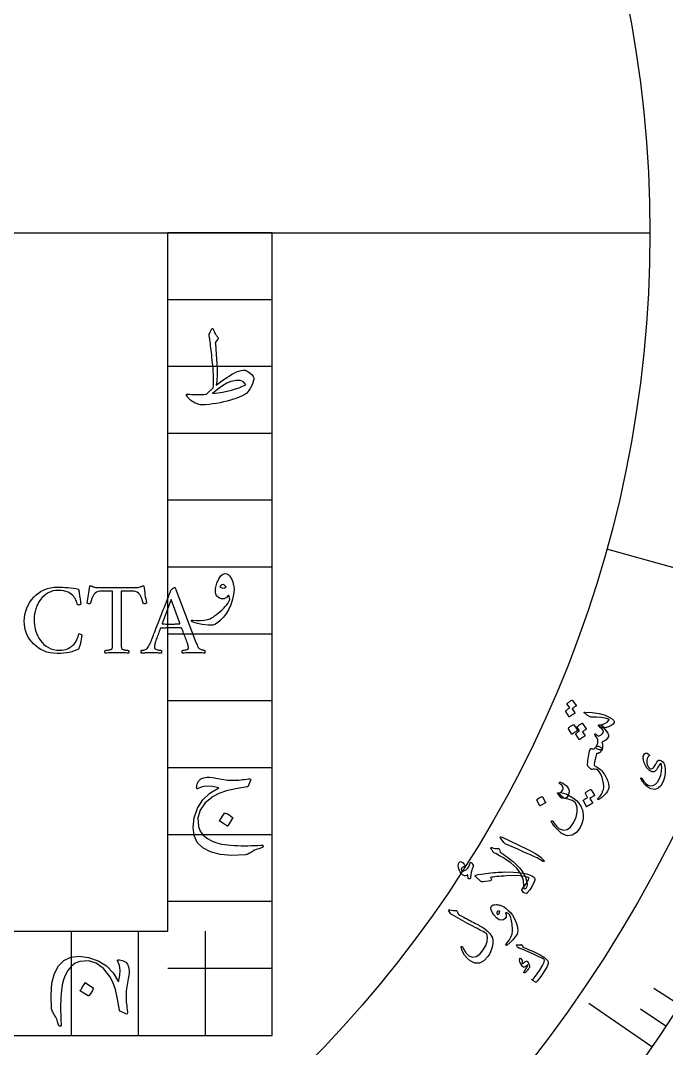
# Model space of a CAD drawing. Header units: millimetres. Extents: x -83 to 83, y -82 to 91.
# Drawn here: x 21.37 to 46.43, y -31.64 to 8.23 of the extents above; entities that cross this region are included whole.
import ezdxf

# ---------------------------------------------------------------- set-up
doc = ezdxf.new("R2010")
doc.units = ezdxf.units.MM
for name, color, linetype in [('CUT_OUTER', 1, 'Continuous'), ('ENGRAVE', 7, 'Continuous'), ('ENGRAVE_FINE', 8, 'Continuous'), ('TEXT', 5, 'Continuous')]:
    doc.layers.add(name, color=color, linetype=linetype)

msp = doc.modelspace()

# ---------------------------------------------------------------- linework, layer by layer
at = {"layer": 'CUT_OUTER'}
msp.add_arc((0, 0), 82.5, 179.648438, 0, dxfattribs=at)
at = {"layer": 'ENGRAVE'}
for points in [[(-45.7875, 0), (45.7875, 0)], [(-31.1355, 0), (-31.1355, -31.1355), (31.1355, -31.1355), (31.1355, 0)], [(-27.0879, 0), (-27.0879, -27.0879), (27.0879, -27.0879), (27.0879, 0)], [(31.1355, 0), (27.0879, 0)], [(31.1355, -2.5946), (27.0879, -2.5946)], [(31.1355, -5.1892), (27.0879, -5.1892)], [(31.1355, -7.7839), (27.0879, -7.7839)], [(31.1355, -10.3785), (27.0879, -10.3785)], [(53.649, -14.9294), (44.1114, -12.2753)], [(31.1355, -12.9731), (27.0879, -12.9731)], [(31.1355, -15.5677), (27.0879, -15.5677)], [(31.1355, -18.1624), (27.0879, -18.1624)], [(31.1355, -20.757), (27.0879, -20.757)], [(31.1355, -23.3516), (27.0879, -23.3516)], [(31.1355, -25.9462), (27.0879, -25.9462)], [(23.3516, -31.1355), (23.3516, -27.0879)], [(25.9462, -31.1355), (25.9462, -27.0879)], [(28.5409, -31.1355), (28.5409, -27.0879)], [(31.1355, -28.5409), (27.0879, -28.5409)], [(45.8636, -31.5852), (43.4176, -29.9006)]]:
    msp.add_lwpolyline(points, dxfattribs=at)
for radius in [80.85, 80.85, 78.6844, 74.6625, 74.6625, 71.4862, 65.5875, 65.5875, 62.1225, 55.6875, 55.6875, 52.2225, 45.7875, 45.7875]:
    msp.add_circle((0, 0), radius, dxfattribs=at)
at = {"layer": 'ENGRAVE_FINE'}
for points in [[(46.9427, -29.9579), (45.9413, -29.3188)], [(46.4105, -30.7761), (45.4204, -30.1195)]]:
    msp.add_lwpolyline(points, dxfattribs=at)
at = {"layer": 'TEXT'}
for points in [[(28.6926, -3.9373), (28.7112, -3.8947), (28.7278, -3.857), (28.7425, -3.8242), (28.7552, -3.7963), (28.7658, -3.7736), (28.7738, -3.7562), (28.7795, -3.7442), (28.7827, -3.7376), (28.7893, -3.729), (28.7973, -3.7229), (28.8069, -3.7192), (28.8179, -3.718), (28.827, -3.7194), (28.8346, -3.7239), (28.8407, -3.7312), (28.8453, -3.7415), (28.8659, -3.7914), (28.8845, -3.8355), (28.9012, -3.8737), (28.9158, -3.906), (28.9243, -3.9202), (28.934, -3.9354), (28.9449, -3.9515), (28.957, -3.9687), (28.9706, -3.9868), (28.9859, -4.0059), (29.0029, -4.026), (29.0216, -4.047), (29.0334, -4.0683), (29.0373, -4.0891), (29.0334, -4.1094), (29.0216, -4.1293), (28.9472, -4.2272), (28.9371, -4.2431), (28.9305, -4.2595), (28.9273, -4.2764), (28.9276, -4.2938), (28.9658, -4.7249), (28.9903, -5.0743), (29.001, -5.3418), (28.9981, -5.5277), (28.9941, -5.5971), (28.9898, -5.6603), (28.9852, -5.7175), (28.9805, -5.7686), (28.9755, -5.8137), (28.9702, -5.8533), (28.9647, -5.8872), (28.9589, -5.9154), (29.0761, -5.8258), (29.1846, -5.7451), (29.2847, -5.6731), (29.3761, -5.6099), (29.4587, -5.5553), (29.5323, -5.5091), (29.5968, -5.4711), (29.6522, -5.4415), (29.7509, -5.3974), (29.8432, -5.3631), (29.9291, -5.3387), (30.0087, -5.324), (30.0508, -5.3227), (30.0949, -5.3308), (30.1409, -5.3482), (30.1889, -5.3749), (30.2839, -5.4422), (30.3534, -5.5071), (30.3975, -5.5695), (30.4161, -5.6295), (30.4148, -5.6963), (30.3994, -5.7715), (30.3698, -5.855), (30.326, -5.9468), (30.277, -6.0371), (30.232, -6.1123), (30.1908, -6.1723), (30.1536, -6.2171), (30.0772, -6.2736), (29.946, -6.3375), (29.76, -6.4087), (29.5191, -6.4873), (29.3848, -6.5263), (29.2483, -6.5608), (29.1096, -6.5909), (28.9687, -6.6166), (28.8261, -6.6381), (28.6823, -6.6558), (28.5372, -6.6695), (28.391, -6.6793), (28.3375, -6.6685), (28.2867, -6.6558), (28.2386, -6.6411), (28.1931, -6.6244), (28.1499, -6.6058), (28.1084, -6.5853), (28.0687, -6.5627), (28.0306, -6.5383), (27.9638, -6.4893), (27.9082, -6.4403), (27.8639, -6.3914), (27.8308, -6.3424), (27.8127, -6.3018), (27.8093, -6.2739), (27.8205, -6.2587), (27.8465, -6.2562), (27.9198, -6.2649), (27.9988, -6.2714), (28.0833, -6.2757), (28.1736, -6.2778), (28.2694, -6.2776), (28.3709, -6.2753), (28.478, -6.2708), (28.5907, -6.2641), (28.8493, -6.0095), (28.854, -5.9071), (28.8566, -5.8038), (28.857, -5.6995), (28.8551, -5.5942), (28.8513, -5.4878), (28.8458, -5.3798), (28.8386, -5.2704), (28.8297, -5.1595), (28.8196, -5.0497), (28.8091, -4.9435), (28.7981, -4.8411), (28.7866, -4.7423), (28.7751, -4.6469), (28.7641, -4.5548), (28.7535, -4.4658), (28.7435, -4.38), (28.7341, -4.3005), (28.7254, -4.2306), (28.7174, -4.1703), (28.7102, -4.1195), (28.7037, -4.078), (28.698, -4.0455), (28.6929, -4.0222), (28.6887, -4.0078), (28.686, -3.9917), (28.6857, -3.9745), (28.6879, -3.9564), (28.6926, -3.9373)], [(29.5308, -5.7705), (29.3793, -5.8334), (29.2106, -5.9321), (29.0248, -6.0665), (28.8218, -6.2366), (29.0185, -6.2123), (29.2052, -6.1823), (29.3818, -6.1467), (29.5484, -6.1054), (29.7048, -6.059), (29.8505, -6.008), (29.9858, -5.9523), (30.1105, -5.8919), (30.0258, -5.7874), (29.901, -5.7323), (29.736, -5.7267), (29.5308, -5.7705)], [(28.9903, -13.5936), (29.0618, -13.4276), (29.1391, -13.3096), (29.2223, -13.2396), (29.3115, -13.2175), (29.3673, -13.2273), (29.4211, -13.2567), (29.473, -13.3057), (29.523, -13.3742), (29.547, -13.4139), (29.568, -13.4545), (29.5861, -13.4961), (29.6013, -13.5387), (29.6143, -13.5825), (29.6258, -13.6278), (29.6358, -13.6746), (29.6444, -13.7228), (29.6525, -13.8303), (29.6454, -13.9569), (29.6231, -14.1025), (29.5857, -14.2673), (29.5303, -14.4379), (29.4544, -14.6012), (29.358, -14.7572), (29.241, -14.9058), (29.1183, -15.0353), (29.0089, -15.13), (28.9127, -15.19), (28.8297, -15.2152), (28.745, -15.2196), (28.6475, -15.2172), (28.5374, -15.2079), (28.4145, -15.1917), (28.3522, -15.1816), (28.2945, -15.1707), (28.2415, -15.159), (28.1931, -15.1467), (28.1492, -15.1341), (28.1094, -15.1217), (28.0738, -15.1096), (28.0423, -15.0977), (28.0237, -15.0874), (28.011, -15.0762), (28.0041, -15.0639), (28.0032, -15.0507), (28.0093, -15.0375), (28.0198, -15.0292), (28.0347, -15.0257), (28.0541, -15.0272), (28.2051, -15.0419), (28.3528, -15.0429), (28.497, -15.0301), (28.6377, -15.0037), (28.6812, -14.9902), (28.7293, -14.9694), (28.782, -14.9413), (28.8395, -14.9058), (28.9015, -14.8629), (28.9682, -14.8127), (29.0396, -14.7552), (29.1156, -14.6903), (29.19, -14.6233), (29.2566, -14.5591), (29.3154, -14.4979), (29.3663, -14.4396), (29.4091, -14.3841), (29.4437, -14.3309), (29.4699, -14.2803), (29.4877, -14.232), (29.4774, -14.1591), (29.4662, -14.1047), (29.4539, -14.069), (29.4407, -14.0519), (29.3612, -14.1456), (29.2713, -14.1958), (29.1712, -14.2024), (29.0608, -14.1654), (28.9697, -14.0856), (28.9276, -13.9637), (28.9344, -13.7997), (28.9903, -13.5936)], [(22.8084, -13.7463), (22.9035, -13.7473), (23.0008, -13.7502), (23.1004, -13.7551), (23.2021, -13.762), (23.3053, -13.7718), (23.4092, -13.7855), (23.5138, -13.8031), (23.6192, -13.8247), (23.6201, -13.8297), (23.6227, -13.8447), (23.627, -13.8698), (23.6329, -13.905), (23.6399, -13.9468), (23.6471, -13.9921), (23.6546, -14.0408), (23.6623, -14.093), (23.67, -14.1456), (23.6775, -14.1958), (23.6847, -14.2435), (23.6917, -14.2888), (23.6977, -14.3284), (23.702, -14.3589), (23.7046, -14.3803), (23.7054, -14.3926), (23.7054, -14.4005), (23.7015, -14.4083), (23.6937, -14.4161), (23.6819, -14.424), (23.668, -14.4308), (23.6535, -14.4357), (23.6386, -14.4387), (23.6232, -14.4396), (23.6099, -14.4389), (23.5977, -14.4367), (23.5864, -14.433), (23.5762, -14.4279), (23.5709, -14.4034), (23.5629, -14.3731), (23.5523, -14.3368), (23.5389, -14.2947), (23.5213, -14.2492), (23.4978, -14.2027), (23.4684, -14.1552), (23.4332, -14.1067), (23.3907, -14.0596), (23.3397, -14.0161), (23.28, -13.9763), (23.2119, -13.9402), (23.1335, -13.9102), (23.0434, -13.8888), (22.9416, -13.876), (22.828, -13.8717), (22.7247, -13.8777), (22.6263, -13.8957), (22.5327, -13.9257), (22.4441, -13.9676), (22.361, -14.0198), (22.284, -14.0803), (22.2131, -14.149), (22.1484, -14.2262), (22.0904, -14.3096), (22.0397, -14.3975), (21.9964, -14.4898), (21.9604, -14.5865), (21.9321, -14.6856), (21.9119, -14.7848), (21.8998, -14.8843), (21.8957, -14.9841), (21.8995, -15.0953), (21.9109, -15.2054), (21.9299, -15.3146), (21.9565, -15.4228), (21.9907, -15.528), (22.0328, -15.628), (22.0828, -15.7228), (22.1406, -15.8126), (22.2062, -15.8953), (22.2796, -15.9692), (22.3609, -16.0344), (22.45, -16.0907), (22.5471, -16.1361), (22.6522, -16.1685), (22.7654, -16.188), (22.8868, -16.1945), (22.9716, -16.1911), (23.0498, -16.1808), (23.1214, -16.1636), (23.1864, -16.1396), (23.2455, -16.111), (23.2995, -16.0799), (23.3484, -16.0464), (23.3921, -16.0104), (23.4449, -15.958), (23.49, -15.9027), (23.5272, -15.8444), (23.5566, -15.7832), (23.5801, -15.7225), (23.5997, -15.6657), (23.6153, -15.6128), (23.6271, -15.5638), (23.6596, -15.5629), (23.6907, -15.5677), (23.7203, -15.5785), (23.7485, -15.5952), (23.7476, -15.6123), (23.7451, -15.6363), (23.7408, -15.6671), (23.7348, -15.7048), (23.7276, -15.7468), (23.7196, -15.7905), (23.7109, -15.8359), (23.7015, -15.8831), (23.6915, -15.9297), (23.6809, -15.9737), (23.6699, -16.0149), (23.6584, -16.0535), (23.6469, -16.0872), (23.6359, -16.1142), (23.6254, -16.1343), (23.6153, -16.1475), (23.5343, -16.1879), (23.4479, -16.2229), (23.3561, -16.2525), (23.2589, -16.2767), (23.1548, -16.2956), (23.0425, -16.3091), (22.9218, -16.3171), (22.7927, -16.3198), (22.6547, -16.3136), (22.5225, -16.2949), (22.3961, -16.2636), (22.2757, -16.2199), (22.1622, -16.1653), (22.0568, -16.1014), (21.9595, -16.0282), (21.8703, -15.9457), (21.79, -15.8554), (21.7195, -15.7587), (21.6588, -15.6556), (21.6078, -15.5462), (21.5676, -15.4318), (21.5388, -15.3136), (21.5215, -15.1918), (21.5158, -15.0664), (21.5218, -14.9333), (21.5398, -14.8044), (21.5698, -14.6797), (21.6118, -14.5591), (21.6645, -14.4439), (21.7268, -14.3353), (21.7987, -14.2334), (21.8801, -14.138), (21.9703, -14.051), (22.0686, -13.974), (22.175, -13.907), (22.2894, -13.8501), (22.4107, -13.8047), (22.5376, -13.7723), (22.6702, -13.7528), (22.8084, -13.7463)], [(25.852, -13.7659), (25.8772, -13.7647), (25.9058, -13.761), (25.9379, -13.7549), (25.9734, -13.7463), (26.0081, -13.7368), (26.038, -13.7277), (26.063, -13.7191), (26.0831, -13.7111), (26.0975, -13.7042), (26.1095, -13.6993), (26.119, -13.6964), (26.1261, -13.6954), (26.1323, -13.6959), (26.1389, -13.6974), (26.146, -13.6998), (26.1536, -13.7032), (26.1637, -13.7906), (26.1746, -13.8766), (26.1863, -13.961), (26.1986, -14.044), (26.2117, -14.1255), (26.2255, -14.2056), (26.2401, -14.2842), (26.2554, -14.3613), (26.2508, -14.3655), (26.2446, -14.3701), (26.2371, -14.3753), (26.228, -14.3809), (26.2177, -14.3858), (26.2064, -14.3887), (26.1942, -14.3897), (26.181, -14.3887), (26.1614, -14.3875), (26.1457, -14.3838), (26.134, -14.3777), (26.1261, -14.3691), (26.1034, -14.2734), (26.0742, -14.186), (26.0388, -14.1069), (25.9969, -14.0362), (25.9484, -13.9779), (25.8931, -13.9363), (25.8309, -13.9113), (25.7619, -13.903), (25.2762, -13.903), (25.2762, -15.8537), (25.2763, -15.896), (25.2766, -15.9369), (25.2773, -15.9763), (25.2781, -16.0143), (25.2799, -16.0498), (25.2835, -16.0819), (25.2888, -16.1105), (25.2957, -16.1357), (25.3026, -16.1453), (25.3153, -16.1543), (25.3339, -16.1629), (25.3584, -16.171), (25.3862, -16.1782), (25.4147, -16.1842), (25.444, -16.189), (25.474, -16.1925), (25.502, -16.1951), (25.5254, -16.1969), (25.5441, -16.198), (25.5582, -16.1984), (25.5634, -16.2077), (25.5675, -16.2199), (25.5703, -16.2351), (25.5719, -16.2532), (25.5718, -16.2713), (25.5694, -16.2865), (25.5649, -16.2988), (25.5582, -16.3081), (25.5, -16.3043), (25.4431, -16.3007), (25.3874, -16.2974), (25.3329, -16.2944), (25.2787, -16.2918), (25.2238, -16.29), (25.1681, -16.2889), (25.1116, -16.2885), (25.0566, -16.2889), (25.001, -16.29), (24.9449, -16.2918), (24.8884, -16.2944), (24.8313, -16.2974), (24.7738, -16.3007), (24.7158, -16.3043), (24.6573, -16.3081), (24.6505, -16.2988), (24.646, -16.2865), (24.6437, -16.2713), (24.6435, -16.2532), (24.6451, -16.2351), (24.648, -16.2199), (24.652, -16.2077), (24.6573, -16.1984), (24.6715, -16.198), (24.6906, -16.1969), (24.7145, -16.1951), (24.7434, -16.1925), (24.7744, -16.189), (24.8046, -16.1842), (24.8341, -16.1782), (24.8629, -16.171), (24.888, -16.1629), (24.9065, -16.1543), (24.9184, -16.1453), (24.9236, -16.1357), (24.9306, -16.1105), (24.9359, -16.0819), (24.9394, -16.0498), (24.9412, -16.0143), (24.9421, -15.9763), (24.9427, -15.9369), (24.9431, -15.896), (24.9432, -15.8537), (24.9432, -13.903), (24.4497, -13.903), (24.3806, -13.9113), (24.3184, -13.9363), (24.2631, -13.9779), (24.2146, -14.0362), (24.1725, -14.1069), (24.1363, -14.186), (24.1059, -14.2734), (24.0815, -14.3691), (24.0736, -14.3777), (24.0619, -14.3838), (24.0462, -14.3875), (24.0266, -14.3887), (24.0135, -14.3897), (24.0016, -14.3887), (23.991, -14.3858), (23.9816, -14.3809), (23.9734, -14.3753), (23.9664, -14.3701), (23.9606, -14.3655), (23.9561, -14.3613), (23.9713, -14.2842), (23.9855, -14.2056), (23.9987, -14.1255), (24.0109, -14.044), (24.0225, -13.961), (24.0335, -13.8766), (24.044, -13.7906), (24.054, -13.7032), (24.0643, -13.7002), (24.0756, -13.6988), (24.0878, -13.6992), (24.101, -13.7013), (24.114, -13.7043), (24.1255, -13.7076), (24.1356, -13.7112), (24.1441, -13.715), (24.1636, -13.7229), (24.1867, -13.7311), (24.2135, -13.7396), (24.244, -13.7483), (24.2752, -13.756), (24.3042, -13.7615), (24.331, -13.7648), (24.3556, -13.7659)], [(26.4669, -15.7636), (26.4693, -15.7576), (26.4762, -15.7396), (26.4879, -15.7096), (26.5041, -15.6676), (26.5243, -15.6154), (26.5477, -15.5545), (26.5743, -15.4851), (26.604, -15.4072), (26.6365, -15.3226), (26.6711, -15.2333), (26.708, -15.1394), (26.747, -15.0409), (26.7873, -14.9393), (26.8278, -14.8362), (26.8686, -14.7317), (26.9096, -14.6257), (26.9503, -14.5201), (26.9903, -14.4166), (27.0296, -14.3154), (27.0682, -14.2164), (27.1053, -14.1214), (27.1402, -14.0323), (27.1729, -13.949), (27.2033, -13.8717), (27.2135, -13.8555), (27.2283, -13.8384), (27.2478, -13.8203), (27.2719, -13.8012), (27.2967, -13.784), (27.3184, -13.7718), (27.3369, -13.7644), (27.3522, -13.762), (27.3557, -13.7621), (27.3586, -13.7625), (27.3606, -13.7631), (27.362, -13.7639), (27.3633, -13.7651), (27.3654, -13.7664), (27.3682, -13.768), (27.3718, -13.7698), (28.1513, -15.8145), (28.1897, -15.9154), (28.2188, -15.9908), (28.2387, -16.0407), (28.2492, -16.0652), (28.2613, -16.086), (28.2781, -16.1054), (28.2995, -16.1232), (28.3256, -16.1396), (28.354, -16.1542), (28.3824, -16.1666), (28.4108, -16.1767), (28.4392, -16.1847), (28.465, -16.1907), (28.4857, -16.195), (28.5012, -16.1975), (28.5116, -16.1984), (28.5182, -16.2095), (28.5224, -16.2234), (28.5241, -16.2399), (28.5234, -16.2591), (28.5214, -16.2776), (28.5195, -16.2919), (28.5175, -16.3021), (28.5155, -16.3081), (28.4602, -16.3043), (28.4078, -16.3007), (28.3584, -16.2974), (28.3119, -16.2944), (28.2646, -16.2918), (28.213, -16.29), (28.1569, -16.2889), (28.0964, -16.2885), (28.0326, -16.2889), (27.9745, -16.29), (27.922, -16.2918), (27.8751, -16.2944), (27.8282, -16.2974), (27.7757, -16.3007), (27.7176, -16.3043), (27.6538, -16.3081), (27.6471, -16.2988), (27.6425, -16.2865), (27.6402, -16.2713), (27.6401, -16.2532), (27.6419, -16.2351), (27.6455, -16.2199), (27.6507, -16.2077), (27.6577, -16.1984), (27.6778, -16.1975), (27.7028, -16.195), (27.7326, -16.1907), (27.7674, -16.1847), (27.8017, -16.1772), (27.8301, -16.1685), (27.8526, -16.1586), (27.8692, -16.1475), (27.8761, -16.1382), (27.881, -16.1259), (27.8839, -16.1108), (27.8849, -16.0926), (27.8833, -16.0719), (27.8785, -16.0451), (27.8706, -16.0122), (27.8594, -15.9732), (27.8459, -15.9297), (27.8306, -15.8836), (27.8135, -15.8347), (27.7948, -15.7832), (27.7752, -15.7307), (27.7556, -15.6789), (27.7361, -15.6279), (27.7165, -15.5775), (27.6977, -15.5298), (27.6807, -15.4865), (27.6654, -15.4475), (27.6518, -15.413), (27.6407, -15.3848), (27.6327, -15.3646), (27.628, -15.3524), (27.6264, -15.3484), (27.6259, -15.3479), (27.6244, -15.3464), (27.622, -15.344), (27.6185, -15.3406), (27.6146, -15.3371), (27.6107, -15.3347), (27.6068, -15.3332), (27.6029, -15.3327), (27.5718, -15.331), (27.5373, -15.3298), (27.4993, -15.3291), (27.4579, -15.3288), (27.4156, -15.3288), (27.3747, -15.3288), (27.3353, -15.3288), (27.2973, -15.3288), (27.2876, -15.3288), (27.2778, -15.3288), (27.268, -15.3288), (27.2582, -15.3288), (27.2486, -15.3288), (27.2396, -15.3288), (27.231, -15.3288), (27.2229, -15.3288), (27.1664, -15.3289), (27.1142, -15.3293), (27.0665, -15.3299), (27.0232, -15.3308), (26.9791, -15.3321), (26.9291, -15.3342), (26.8733, -15.337), (26.8116, -15.3406), (26.8094, -15.3409), (26.8067, -15.342), (26.8036, -15.3439), (26.7999, -15.3464), (26.7965, -15.349), (26.794, -15.3508), (26.7925, -15.3519), (26.792, -15.3523), (26.7902, -15.3572), (26.7847, -15.3719), (26.7755, -15.3964), (26.7627, -15.4307), (26.7472, -15.4717), (26.7304, -15.5163), (26.712, -15.5647), (26.6922, -15.6167), (26.6722, -15.6697), (26.6535, -15.721), (26.636, -15.7706), (26.6197, -15.8184), (26.6037, -15.8654), (26.5908, -15.9085), (26.5811, -15.9477), (26.5747, -15.983), (26.5704, -16.0145), (26.5673, -16.0427), (26.5655, -16.0674), (26.5649, -16.0887), (26.5687, -16.1092), (26.58, -16.1274), (26.599, -16.1434), (26.6256, -16.1573), (26.6562, -16.1689), (26.6873, -16.1783), (26.7188, -16.1855), (26.7509, -16.1906), (26.7802, -16.194), (26.8033, -16.1964), (26.8203, -16.1979), (26.8312, -16.1984), (26.8349, -16.2044), (26.8381, -16.2146), (26.8408, -16.2289), (26.843, -16.2474), (26.8442, -16.2666), (26.8439, -16.2831), (26.8422, -16.2969), (26.8391, -16.3081), (26.8032, -16.3061), (26.77, -16.3042), (26.7395, -16.3022), (26.7117, -16.3002), (26.6853, -16.2983), (26.6589, -16.2963), (26.6324, -16.2944), (26.606, -16.2924), (26.5775, -16.2907), (26.5448, -16.2895), (26.5079, -16.2887), (26.4669, -16.2885), (26.4256, -16.2887), (26.3876, -16.2895), (26.3531, -16.2907), (26.322, -16.2924), (26.2926, -16.2944), (26.2632, -16.2963), (26.2339, -16.2983), (26.2045, -16.3002), (26.1732, -16.3022), (26.1379, -16.3042), (26.0987, -16.3061), (26.0556, -16.3081), (26.0522, -16.3021), (26.0498, -16.2919), (26.0483, -16.2776), (26.0478, -16.2591), (26.0483, -16.2399), (26.0498, -16.2234), (26.0522, -16.2095), (26.0556, -16.1984), (26.0763, -16.1973), (26.1031, -16.194), (26.1361, -16.1885), (26.1751, -16.1808), (26.2137, -16.1706), (26.2451, -16.1578), (26.2695, -16.1422), (26.2867, -16.124), (26.315, -16.0857), (26.3411, -16.0451), (26.365, -16.0024), (26.3866, -15.9575), (26.4071, -15.9109), (26.4273, -15.863), (26.4472, -15.8139), (26.4669, -15.7636)], [(29.3467, -13.7385), (29.2889, -13.6685), (29.2292, -13.6425), (29.1675, -13.6606), (29.1039, -13.7228), (29.1558, -13.7649), (29.2135, -13.7816), (29.2772, -13.7728), (29.3467, -13.7385)], [(27.2151, -14.2242), (26.8665, -15.1565), (26.8666, -15.1569), (26.867, -15.1584), (26.8676, -15.1609), (26.8684, -15.1643), (26.8695, -15.1677), (26.8709, -15.1702), (26.8725, -15.1716), (26.8743, -15.1721), (26.9134, -15.174), (26.9561, -15.1756), (27.0025, -15.1769), (27.0525, -15.178), (27.1019, -15.1789), (27.1461, -15.1795), (27.1851, -15.1798), (27.219, -15.18), (27.2629, -15.1797), (27.3047, -15.179), (27.3442, -15.1778), (27.3816, -15.176), (27.4187, -15.1741), (27.4575, -15.1721), (27.498, -15.1702), (27.5402, -15.1682), (27.5438, -15.1676), (27.5466, -15.1658), (27.5486, -15.1627), (27.55, -15.1584), (27.5509, -15.1541), (27.5515, -15.1511), (27.5518, -15.1492), (27.552, -15.1486)], [(42.5788, -18.2866), (42.577, -18.2821), (42.5769, -18.2769), (42.5787, -18.271), (42.5823, -18.2645), (42.6022, -18.244), (42.6228, -18.2247), (42.6441, -18.2066), (42.6659, -18.1896), (42.6886, -18.1738), (42.7124, -18.1589), (42.7373, -18.145), (42.7632, -18.1322), (42.7702, -18.1305), (42.7766, -18.1312), (42.7823, -18.1342), (42.7874, -18.1395), (42.9316, -18.343), (42.9328, -18.3474), (42.9307, -18.3522), (42.9254, -18.3576), (42.9168, -18.3634), (42.9097, -18.3669), (42.8994, -18.373), (42.8858, -18.3819), (42.869, -18.3934), (42.8487, -18.4077), (42.8247, -18.4248), (42.797, -18.4448), (42.7656, -18.4676), (42.8756, -18.6283), (42.8784, -18.6347), (42.877, -18.6409), (42.8716, -18.6467), (42.8622, -18.6523), (42.854, -18.6571), (42.8414, -18.6649), (42.8246, -18.6756), (42.8034, -18.6893), (42.7777, -18.7062), (42.7474, -18.7267), (42.7124, -18.7506), (42.6729, -18.7781), (42.6673, -18.7804), (42.6627, -18.7804), (42.6591, -18.7782), (42.6564, -18.7739), (42.5231, -18.5699), (42.5213, -18.5654), (42.5213, -18.5602), (42.5231, -18.5543), (42.5267, -18.5478), (42.5427, -18.53), (42.5596, -18.5133), (42.5774, -18.4976), (42.596, -18.4831), (42.6152, -18.4697), (42.635, -18.4571), (42.6553, -18.4456), (42.6762, -18.4349)], [(43.2589, -18.5937), (43.5534, -18.6067), (43.8186, -18.6477), (44.0545, -18.7173), (44.2609, -18.8161), (44.2746, -18.8239), (44.2884, -18.8327), (44.3023, -18.8426), (44.3164, -18.8535), (44.3304, -18.865), (44.3439, -18.877), (44.3572, -18.8895), (44.37, -18.9023), (44.3909, -18.9281), (44.403, -18.9532), (44.4062, -18.9776), (44.4006, -19.0014), (44.3572, -19.0636), (44.2837, -19.1178), (44.18, -19.1638), (44.0464, -19.2014), (44.0267, -19.2054), (44.0034, -19.2056), (43.9764, -19.2019), (43.9458, -19.1942), (43.9313, -19.1893), (43.917, -19.1843), (43.9029, -19.1792), (43.8891, -19.1741), (43.8756, -19.1686), (43.8624, -19.1628), (43.8496, -19.1565), (43.8372, -19.1498), (43.8163, -19.1365), (43.8027, -19.1241), (43.7963, -19.1125), (43.7971, -19.1018), (43.801, -19.0973), (43.8083, -19.0937), (43.8189, -19.0913), (43.8328, -19.0899), (43.9367, -19.0775), (44.0343, -19.0415), (44.1256, -18.9819), (44.2106, -18.8986), (44.2128, -18.8915), (44.2104, -18.8848), (44.2033, -18.8783), (44.1915, -18.8721), (44.0564, -18.8278), (43.8979, -18.7999), (43.7161, -18.7883), (43.511, -18.7925), (43.4967, -18.7896), (43.475, -18.7808), (43.4459, -18.7661), (43.4095, -18.7457), (43.3887, -18.7332), (43.3678, -18.7198), (43.3467, -18.7053), (43.3255, -18.6899), (43.3044, -18.6739), (43.2834, -18.6578), (43.2627, -18.6417), (43.2422, -18.6255), (43.2374, -18.6211), (43.2348, -18.6162), (43.2343, -18.6108), (43.2359, -18.6048), (43.239, -18.6003), (43.2439, -18.5969), (43.2505, -18.5947), (43.2589, -18.5937)], [(42.624, -19.2378), (42.6223, -19.2333), (42.6223, -19.2281), (42.6242, -19.2222), (42.6279, -19.2156), (42.6484, -19.1953), (42.6694, -19.1761), (42.6911, -19.1582), (42.7133, -19.1415), (42.7364, -19.1258), (42.7606, -19.1112), (42.7858, -19.0976), (42.812, -19.085), (42.8205, -19.0828), (42.8275, -19.0829), (42.8331, -19.0854), (42.8372, -19.0902), (42.9772, -19.2974), (42.9787, -19.3034), (42.9765, -19.3092), (42.9705, -19.3148), (42.9608, -19.3203), (42.9525, -19.3251), (42.9399, -19.3328), (42.9228, -19.3434), (42.9014, -19.357), (42.8754, -19.3737), (42.8447, -19.394), (42.8094, -19.4179), (42.7694, -19.4452), (42.7633, -19.4484), (42.7583, -19.4492), (42.7545, -19.4475), (42.7519, -19.4432)], [(42.9667, -19.1841), (42.9649, -19.1795), (42.965, -19.1743), (42.9668, -19.1684), (42.9706, -19.1617), (42.991, -19.1412), (43.012, -19.1218), (43.0337, -19.1036), (43.0559, -19.0867), (43.079, -19.0708), (43.1031, -19.056), (43.1283, -19.0421), (43.1546, -19.0293), (43.1616, -19.0277), (43.168, -19.0284), (43.1737, -19.0315), (43.1787, -19.0369), (43.3192, -19.2443), (43.3203, -19.2488), (43.3181, -19.2537), (43.3126, -19.259), (43.304, -19.2649), (43.2981, -19.2686), (43.289, -19.2745), (43.2766, -19.2825), (43.2609, -19.2927), (43.2422, -19.3051), (43.2205, -19.3198), (43.1959, -19.3368), (43.1684, -19.356), (43.2713, -19.5087), (43.2728, -19.5147), (43.2706, -19.5205), (43.2646, -19.5262), (43.2548, -19.5317), (43.2465, -19.5365), (43.2338, -19.5443), (43.2167, -19.555), (43.1951, -19.5686), (43.1691, -19.5856), (43.1383, -19.606), (43.1028, -19.63), (43.0626, -19.6576), (43.057, -19.6598), (43.0524, -19.6598), (43.0488, -19.6575), (43.0462, -19.6531), (42.9191, -19.4466), (42.9173, -19.442), (42.9174, -19.4368), (42.9193, -19.4308), (42.9231, -19.4242), (42.9376, -19.4097), (42.9525, -19.3956), (42.9679, -19.3818), (42.9836, -19.3683), (42.9998, -19.3555), (43.0166, -19.3435), (43.034, -19.3323), (43.052, -19.3219)], [(43.8104, -19.0924), (43.8491, -19.091), (43.8896, -19.0994), (43.9319, -19.1178), (43.9759, -19.1462), (43.9927, -19.1594), (44.0012, -19.1686), (44.0016, -19.174), (43.9937, -19.1753), (43.9807, -19.1756), (43.9741, -19.1783), (43.9742, -19.1835), (43.9807, -19.1911), (44.0538, -19.2748), (44.1099, -19.3474), (44.1491, -19.4089), (44.1714, -19.4591), (44.1775, -19.4794), (44.1804, -19.4994), (44.1799, -19.519), (44.1761, -19.5384), (44.1413, -19.6097), (44.0866, -19.6694), (44.0121, -19.7175), (43.9179, -19.7538), (43.9438, -19.831), (43.9544, -19.9056), (43.9495, -19.9776), (43.9292, -20.047), (43.912, -20.0607), (43.8781, -20.0632), (43.8273, -20.0545), (43.7598, -20.0346), (43.7223, -20.0169), (43.7, -19.9957), (43.6927, -19.9709), (43.7004, -19.9426), (43.717, -19.911), (43.7314, -19.8806), (43.7434, -19.8513), (43.7533, -19.823), (43.7609, -19.7961), (43.7665, -19.7708), (43.7701, -19.7471), (43.7715, -19.7249), (43.7637, -19.6641), (43.7424, -19.6057), (43.7077, -19.5498), (43.6596, -19.4965), (43.6458, -19.482), (43.6396, -19.4693), (43.641, -19.4584), (43.65, -19.4494), (43.6633, -19.4431), (43.6766, -19.4429), (43.6899, -19.4488), (43.7031, -19.4608), (43.7396, -19.4947), (43.7718, -19.5159), (43.7997, -19.5245), (43.8233, -19.5205), (43.8923, -19.477), (43.9427, -19.4306), (43.9744, -19.3812), (43.9875, -19.329), (43.9867, -19.3252), (43.9845, -19.32), (43.9811, -19.3135), (43.9763, -19.3057), (43.9628, -19.29), (43.9291, -19.2551), (43.8752, -19.201), (43.801, -19.1279), (43.7981, -19.1244), (43.7962, -19.1197), (43.7951, -19.1139), (43.7949, -19.107), (43.7966, -19.1018), (43.7997, -19.0976), (43.8043, -19.0945), (43.8104, -19.0924)], [(43.9316, -20.0418), (43.9114, -20.0813), (43.8896, -20.115), (43.8663, -20.143), (43.8413, -20.1651), (43.8286, -20.1743), (43.815, -20.1821), (43.8005, -20.1885), (43.7851, -20.1936), (43.769, -20.1977), (43.7523, -20.2013), (43.735, -20.2045), (43.7172, -20.2073), (43.6836, -20.3213), (43.6576, -20.4282), (43.6394, -20.5279), (43.629, -20.6205), (43.6304, -20.6417), (43.6375, -20.6597), (43.6503, -20.6746), (43.6689, -20.6863), (43.7469, -20.731), (43.8151, -20.7775), (43.8736, -20.8257), (43.9224, -20.8756), (43.9583, -20.9192), (43.9923, -20.9645), (44.0243, -21.0114), (44.0543, -21.0601), (44.0821, -21.1103), (44.1077, -21.1621), (44.1309, -21.2154), (44.1518, -21.2703), (44.1825, -21.3726), (44.1959, -21.463), (44.192, -21.5417), (44.1709, -21.6084), (44.1384, -21.6664), (44.0978, -21.7239), (44.0492, -21.7811), (43.9924, -21.8378), (43.9624, -21.8643), (43.9342, -21.8882), (43.9079, -21.9094), (43.8836, -21.9279), (43.8612, -21.944), (43.8408, -21.9578), (43.8226, -21.9695), (43.8064, -21.9791), (43.7943, -21.9836), (43.7834, -21.9844), (43.7736, -21.9813), (43.765, -21.9743), (43.7596, -21.9652), (43.7595, -21.9556), (43.7648, -21.9454), (43.7755, -21.9347), (43.8182, -21.8934), (43.8538, -21.8545), (43.8823, -21.8181), (43.9037, -21.7841), (43.9138, -21.766), (43.9238, -21.7465), (43.9338, -21.7255), (43.9437, -21.7031), (43.9535, -21.6793), (43.9633, -21.654), (43.9729, -21.6273), (43.9825, -21.5992), (43.9948, -21.5358), (43.9965, -21.4561), (43.9872, -21.3601), (43.9671, -21.2479), (43.9351, -21.1317), (43.8905, -21.0236), (43.8334, -20.9236), (43.7639, -20.8317), (43.761, -20.8279), (43.7575, -20.8255), (43.7534, -20.8243), (43.7487, -20.8244), (43.6927, -20.8154), (43.6402, -20.8119), (43.5912, -20.814), (43.5457, -20.8216), (43.5205, -20.8178), (43.4846, -20.794), (43.4381, -20.7503), (43.381, -20.6868), (43.3713, -20.6714), (43.3651, -20.6551), (43.3626, -20.6377), (43.3636, -20.6193), (43.3743, -20.5426), (43.3853, -20.4673), (43.3967, -20.3934), (43.4086, -20.321), (43.4211, -20.2496), (43.4346, -20.1792), (43.4491, -20.1097), (43.4646, -20.0411), (43.4699, -20.0255), (43.4782, -20.015), (43.4894, -20.0098), (43.5037, -20.0098), (43.5327, -20.017), (43.5603, -20.0204), (43.5866, -20.0201), (43.6115, -20.0161), (43.6344, -20.0064), (43.6572, -19.99), (43.68, -19.967), (43.7028, -19.9374), (43.717, -19.9243), (43.7359, -19.917), (43.7593, -19.9157), (43.7873, -19.9203), (43.8169, -19.9295), (43.845, -19.9419), (43.8717, -19.9576), (43.8969, -19.9764), (43.9165, -19.9954), (43.9288, -20.0126), (43.9338, -20.0281), (43.9316, -20.0418)], [(45.7554, -20.2903), (45.7126, -20.337), (45.6846, -20.3979), (45.6713, -20.473), (45.6726, -20.5623), (45.6844, -20.6241), (45.706, -20.6809), (45.7374, -20.7328), (45.7787, -20.7798), (45.7881, -20.7868), (45.7988, -20.792), (45.8109, -20.7952), (45.8244, -20.7964), (45.8729, -20.7859), (45.9208, -20.753), (45.9679, -20.6976), (46.0144, -20.6198), (46.0592, -20.5426), (46.1011, -20.4906), (46.1401, -20.4639), (46.1762, -20.4625), (46.2391, -20.4885), (46.289, -20.5253), (46.3259, -20.5732), (46.3497, -20.632), (46.3789, -20.7986), (46.3811, -20.9636), (46.3562, -21.1269), (46.3043, -21.2881), (46.2158, -21.4497), (46.1084, -21.5512), (45.9825, -21.5927), (45.8384, -21.5742), (45.7686, -21.5442), (45.6987, -21.4992), (45.6286, -21.4391), (45.5584, -21.3641), (45.5399, -21.3409), (45.5225, -21.3177), (45.5061, -21.2946), (45.4906, -21.2716), (45.476, -21.2486), (45.4624, -21.2253), (45.4495, -21.2018), (45.4376, -21.1781), (45.4335, -21.1665), (45.4337, -21.1579), (45.4381, -21.1522), (45.4468, -21.1496), (45.4558, -21.1501), (45.4638, -21.1529), (45.4706, -21.158), (45.4764, -21.1654), (45.5559, -21.287), (45.6374, -21.3754), (45.7212, -21.4304), (45.8073, -21.4518), (45.9138, -21.4408), (46.0067, -21.3946), (46.086, -21.3134), (46.1514, -21.1971), (46.21, -21.0366), (46.2419, -20.8826), (46.247, -20.7354), (46.2254, -20.5951), (46.2223, -20.5859), (46.2175, -20.5808), (46.2108, -20.5798), (46.2023, -20.5828), (46.181, -20.6009), (46.1538, -20.6366), (46.1207, -20.69), (46.0817, -20.7609), (46.0388, -20.8316), (45.9957, -20.8809), (45.9526, -20.9087), (45.9095, -20.9152), (45.8659, -20.9074), (45.8236, -20.8914), (45.7828, -20.8674), (45.7432, -20.8353), (45.6724, -20.7574), (45.615, -20.6683), (45.5711, -20.5679), (45.5406, -20.4562), (45.5344, -20.4274), (45.53, -20.4002), (45.5274, -20.3746), (45.5266, -20.3506), (45.5276, -20.3283), (45.53, -20.3076), (45.534, -20.2886), (45.5396, -20.2714), (45.5742, -20.2097), (45.6202, -20.1827), (45.6774, -20.1906), (45.746, -20.2333), (45.7622, -20.2499), (45.7692, -20.2649), (45.7669, -20.2784), (45.7554, -20.2903)], [(30.2966, -21.2521), (30.2026, -21.4636), (30.194, -21.4776), (30.184, -21.4881), (30.1725, -21.4952), (30.1595, -21.4989), (29.725, -21.5674), (29.3614, -21.6516), (29.0688, -21.7515), (28.8473, -21.8671), (28.5366, -22.1204), (28.3371, -22.3988), (28.2487, -22.7021), (28.2715, -23.0304), (28.3405, -23.2082), (28.4575, -23.3653), (28.6226, -23.5019), (28.8355, -23.618), (28.9851, -23.6699), (29.1714, -23.712), (29.3945, -23.7443), (29.6542, -23.7668), (29.7923, -23.7734), (29.9284, -23.7776), (30.0626, -23.7793), (30.1948, -23.7786), (30.3245, -23.7756), (30.4513, -23.7707), (30.5752, -23.7639), (30.6961, -23.7551), (30.7245, -23.7531), (30.7471, -23.7551), (30.7637, -23.761), (30.7745, -23.7707), (30.7804, -23.7827), (30.7823, -23.7952), (30.7804, -23.8082), (30.7745, -23.8217), (30.7702, -23.8289), (30.7652, -23.8349), (30.7594, -23.8397), (30.7529, -23.8432), (30.746, -23.8463), (30.7387, -23.8496), (30.7313, -23.8531), (30.7236, -23.8569), (30.6107, -23.8929), (30.5111, -23.9304), (30.4246, -23.9693), (30.3514, -24.0097), (30.3046, -24.0388), (30.2618, -24.0635), (30.2233, -24.0839), (30.1889, -24.0998), (30.1591, -24.112), (30.1345, -24.1213), (30.1151, -24.1277), (30.1007, -24.1311), (29.5651, -24.1509), (29.1097, -24.1125), (28.7347, -24.0158), (28.4399, -23.8608), (28.2269, -23.6483), (28.1011, -23.383), (28.0624, -23.0647), (28.1109, -22.6936), (28.2392, -22.3197), (28.4399, -22.0012), (28.7131, -21.738), (29.0588, -21.5302), (28.814, -21.4834), (28.6005, -21.4724), (28.4184, -21.4971), (28.2676, -21.5576), (28.2543, -21.5625), (28.2421, -21.5655), (28.2308, -21.5664), (28.2206, -21.5655), (28.212, -21.5623), (28.2059, -21.5566), (28.2022, -21.5486), (28.201, -21.538), (28.2064, -21.4893), (28.2147, -21.4411), (28.226, -21.3933), (28.2401, -21.3461), (28.2901, -21.2543), (28.3694, -21.1865), (28.4781, -21.1427), (28.6162, -21.1228), (28.7036, -21.1236), (28.813, -21.1336), (28.9445, -21.1529), (29.098, -21.1816), (29.2564, -21.2102), (29.4025, -21.2296), (29.5364, -21.2396), (29.6581, -21.2403), (29.7166, -21.2378), (29.7786, -21.234), (29.8439, -21.229), (29.9127, -21.2227), (29.9849, -21.215), (30.0606, -21.2056), (30.1397, -21.1944), (30.2222, -21.1816), (30.2694, -21.1801), (30.2976, -21.1914), (30.3066, -21.2154), (30.2966, -21.2521)], [(42.2705, -21.3324), (42.2784, -21.3213), (42.2886, -21.3152), (42.3009, -21.314), (42.3154, -21.3178), (42.405, -21.3565), (42.4817, -21.4008), (42.5453, -21.4506), (42.596, -21.5061), (42.6315, -21.5667), (42.6498, -21.6319), (42.6507, -21.7018), (42.6343, -21.7764), (42.6161, -21.8253), (42.5927, -21.8683), (42.5639, -21.9055), (42.5299, -21.9368), (42.5125, -21.9447), (42.4917, -21.9439), (42.4676, -21.9342), (42.4402, -21.9157), (42.2706, -21.7812), (42.2578, -21.7709), (42.2493, -21.7616), (42.2449, -21.7533), (42.2448, -21.746), (42.2483, -21.7398), (42.2552, -21.7349), (42.2653, -21.7313), (42.2786, -21.729), (42.3094, -21.7211), (42.3378, -21.7054), (42.364, -21.6819), (42.3879, -21.6505), (42.4066, -21.6147), (42.4171, -21.5779), (42.4194, -21.5401), (42.4137, -21.5013), (42.3981, -21.4624), (42.3724, -21.4282), (42.3365, -21.3985), (42.2904, -21.3735), (42.277, -21.3648), (42.2692, -21.3551), (42.2671, -21.3443), (42.2705, -21.3324)], [(41.3945, -22.0147), (41.3931, -22.01), (41.3935, -22.0048), (41.3958, -21.999), (41.3999, -21.9927), (41.4443, -21.9559), (41.4916, -21.9241), (41.5418, -21.8971), (41.5948, -21.8752), (41.6017, -21.874), (41.6075, -21.8749), (41.6122, -21.878), (41.6158, -21.8831), (41.7432, -22.0968), (41.7454, -22.1035), (41.7436, -22.1096), (41.7377, -22.115), (41.7278, -22.1199), (41.7192, -22.1242), (41.7061, -22.1311), (41.6884, -22.1406), (41.6661, -22.1528), (41.639, -22.1679), (41.6071, -22.1863), (41.5702, -22.2079), (41.5285, -22.2326), (41.5222, -22.2355), (41.5172, -22.2359), (41.5135, -22.234), (41.5111, -22.2295)], [(42.6973, -21.8495), (42.8245, -21.9336), (42.9341, -22.0246), (43.0259, -22.1226), (43.0999, -22.2276), (43.1211, -22.2674), (43.1399, -22.3094), (43.1561, -22.3535), (43.1698, -22.3997), (43.1809, -22.4483), (43.1893, -22.4993), (43.195, -22.5528), (43.1979, -22.6087), (43.1929, -22.7231), (43.1715, -22.8375), (43.1335, -22.9519), (43.0792, -23.066), (42.9371, -23.2635), (42.7744, -23.371), (42.592, -23.3885), (42.39, -23.3166), (42.3425, -23.2852), (42.288, -23.2396), (42.2266, -23.1797), (42.1583, -23.1057), (42.1286, -23.0718), (42.1005, -23.0388), (42.0741, -23.0068), (42.0494, -22.9757), (42.0262, -22.9455), (42.0044, -22.916), (41.984, -22.8873), (41.9649, -22.8594), (41.9608, -22.8516), (41.9592, -22.8436), (41.9601, -22.8353), (41.9635, -22.8269), (41.9674, -22.8214), (41.9726, -22.8175), (41.9789, -22.815), (41.9865, -22.8139), (41.9935, -22.8141), (42.0007, -22.8169), (42.0082, -22.8221), (42.0159, -22.8299), (42.0586, -22.8861), (42.0981, -22.9368), (42.1345, -22.9818), (42.1679, -23.0212), (42.1984, -23.0547), (42.2265, -23.0821), (42.2522, -23.1034), (42.2755, -23.1185), (42.4304, -23.1728), (42.574, -23.1533), (42.7063, -23.0598), (42.8267, -22.8922), (42.9256, -22.6752), (42.9703, -22.4728), (42.9609, -22.2855), (42.8977, -22.1138), (42.8938, -22.1072), (42.8882, -22.1002), (42.8809, -22.0926), (42.8718, -22.0846), (42.77, -22.0245), (42.6553, -21.9802), (42.5278, -21.9517), (42.3874, -21.9387), (42.3717, -21.9379), (42.3572, -21.9333), (42.3438, -21.925), (42.3315, -21.9129), (42.2109, -21.7567), (42.2024, -21.7443), (42.2002, -21.7347), (42.2044, -21.7281), (42.215, -21.7244), (42.3216, -21.7188), (42.4375, -21.7377), (42.5627, -21.7812), (42.6973, -21.8495)], [(43.2841, -21.7487), (43.2826, -21.744), (43.283, -21.7386), (43.2852, -21.7326), (43.2893, -21.726), (43.311, -21.7057), (43.3333, -21.6866), (43.3561, -21.6688), (43.3794, -21.6522), (43.4035, -21.6368), (43.4286, -21.6224), (43.4547, -21.6091), (43.4818, -21.597), (43.4889, -21.5955), (43.4953, -21.5965), (43.5008, -21.5999), (43.5056, -21.6056), (43.6347, -21.8227), (43.6355, -21.8273), (43.633, -21.8322), (43.6273, -21.8375), (43.6182, -21.8431), (43.6108, -21.8464), (43.5999, -21.8523), (43.5856, -21.8609), (43.5677, -21.8721), (43.5462, -21.886), (43.5207, -21.9027), (43.4912, -21.9221), (43.4578, -21.9444), (43.5559, -22.1156), (43.5582, -22.1223), (43.5564, -22.1286), (43.5505, -22.1344), (43.5405, -22.1398), (43.5319, -22.1444), (43.5186, -22.1519), (43.5008, -22.1623), (43.4784, -22.1755), (43.4512, -22.1918), (43.4191, -22.2117), (43.3821, -22.235), (43.3401, -22.2617), (43.3343, -22.2638), (43.3297, -22.2636), (43.3262, -22.2612), (43.3239, -22.2566), (43.2058, -22.0396), (43.2043, -22.0349), (43.2047, -22.0295), (43.207, -22.0235), (43.2111, -22.0168), (43.2287, -21.9991), (43.247, -21.9826), (43.2661, -21.9672), (43.2859, -21.953), (43.3063, -21.9399), (43.3273, -21.9278), (43.3486, -21.9167), (43.3704, -21.9066)], [(29.286, -22.5212), (29.2909, -22.5163), (29.2978, -22.5134), (29.3066, -22.5124), (29.3173, -22.5134), (29.3935, -22.5442), (29.4652, -22.5819), (29.5325, -22.6265), (29.5954, -22.6779), (29.6016, -22.6857), (29.6043, -22.6936), (29.6035, -22.7014), (29.5994, -22.7092), (29.4153, -23.0069), (29.4084, -23.014), (29.3996, -23.0157), (29.3888, -23.0121), (29.3761, -23.003), (29.3651, -22.9952), (29.3477, -22.9834), (29.3239, -22.9678), (29.2938, -22.9482), (29.2569, -22.9247), (29.2126, -22.8972), (29.1609, -22.8659), (29.1019, -22.8307), (29.0941, -22.8248), (29.0901, -22.8189), (29.0901, -22.813), (29.0941, -22.8072)], [(40.0178, -23.5145), (39.9863, -23.466), (39.9812, -23.4388), (40.0025, -23.433), (40.05, -23.4485), (40.6728, -23.7397), (41.0549, -23.9186), (41.3493, -24.0802), (41.5556, -24.225), (41.6736, -24.3532), (41.6807, -24.3682), (41.6828, -24.379), (41.6801, -24.3858), (41.6724, -24.3885), (41.6628, -24.3886), (41.6519, -24.3863), (41.6395, -24.3815), (41.6257, -24.3742), (41.5213, -24.3131), (41.4077, -24.2531), (41.2849, -24.1941), (41.153, -24.1363), (41.1189, -24.1205), (41.0263, -24.0789), (40.8752, -24.0113), (40.6657, -23.9176), (40.1993, -23.713), (40.1754, -23.7005), (40.1547, -23.6867), (40.1373, -23.6717), (40.123, -23.6553)], [(41.0175, -25.1927), (41.0257, -25.2497), (41.0233, -25.3047), (41.01, -25.3576), (40.9861, -25.4085), (40.9677, -25.4349), (40.9512, -25.4516), (40.9365, -25.4587), (40.9237, -25.4561), (40.9126, -25.4442), (40.9053, -25.4248), (40.902, -25.3978), (40.9024, -25.3633), (40.8799, -25.1107), (40.7861, -24.8735), (40.6215, -24.6519), (40.3865, -24.4455), (40.2464, -24.3455), (40.1027, -24.252), (39.9556, -24.1649), (39.8051, -24.084), (39.7615, -24.0606), (39.7281, -24.0398), (39.705, -24.0217), (39.6922, -24.0061), (39.6779, -23.9811), (39.6652, -23.9589), (39.654, -23.9397), (39.6442, -23.9233), (39.6361, -23.9098), (39.6297, -23.8988), (39.625, -23.8904), (39.6219, -23.8846), (39.6193, -23.8751), (39.6187, -23.8669), (39.6203, -23.8599), (39.6239, -23.8542), (39.6311, -23.8487), (39.6382, -23.8454), (39.6451, -23.8444), (39.6518, -23.8457), (39.7256, -23.8664), (39.7872, -23.8796), (39.8364, -23.8854), (39.8734, -23.8838), (39.9002, -23.8818), (39.9214, -23.888), (39.9369, -23.9022), (39.9467, -23.9245), (39.9769, -24.0317), (40.0459, -24.0717), (40.116, -24.1157), (40.1871, -24.1637), (40.2592, -24.2158), (40.3325, -24.2719), (40.4074, -24.3319), (40.4837, -24.3959), (40.5615, -24.4639), (40.7276, -24.6324), (40.8591, -24.81), (40.9558, -24.9968), (41.0175, -25.1927)], [(38.9331, -24.5858), (38.9201, -24.6192), (38.9081, -24.6501), (38.8972, -24.6788), (38.8873, -24.7051), (38.8787, -24.7291), (38.8716, -24.7507), (38.866, -24.7698), (38.862, -24.7865), (38.8585, -24.8039), (38.8545, -24.8249), (38.85, -24.8496), (38.845, -24.8781), (38.8396, -24.9103), (38.8339, -24.9463), (38.8281, -24.9863), (38.8219, -25.0302), (38.8178, -25.047), (38.8102, -25.0587), (38.7991, -25.0655), (38.7847, -25.0672), (38.7587, -25.057), (38.7403, -25.0265), (38.7297, -24.9757), (38.7266, -24.9046), (38.6806, -24.9278), (38.6386, -24.9407), (38.6006, -24.9435), (38.5668, -24.936), (38.514, -24.9047), (38.466, -24.8564), (38.4225, -24.7914), (38.3837, -24.7095), (38.3564, -24.6243), (38.3478, -24.5494), (38.358, -24.4846), (38.3869, -24.4298), (38.413, -24.4056), (38.4415, -24.3959), (38.4724, -24.4007), (38.5056, -24.42), (38.5375, -24.4473), (38.5643, -24.4762), (38.586, -24.5066), (38.6025, -24.5385), (38.6113, -24.5654), (38.6104, -24.5847), (38.5999, -24.5963), (38.5798, -24.6002), (38.5525, -24.6018), (38.5287, -24.6088), (38.5085, -24.6213), (38.4919, -24.6392), (38.4783, -24.6605), (38.471, -24.6822), (38.47, -24.7044), (38.4753, -24.7271), (38.486, -24.7481), (38.4999, -24.7612), (38.5172, -24.7666), (38.5379, -24.7641), (38.5969, -24.7431), (38.6531, -24.7074), (38.7065, -24.6571), (38.7571, -24.5922), (38.7607, -24.586), (38.7643, -24.5789), (38.7679, -24.5707), (38.7715, -24.5616), (38.7753, -24.5516), (38.7794, -24.5408), (38.7837, -24.5291), (38.7884, -24.5167), (38.7936, -24.5033), (38.7983, -24.4912), (38.8024, -24.4803), (38.8059, -24.4706), (38.8091, -24.4621), (38.8122, -24.4547), (38.8152, -24.4485), (38.8181, -24.4434), (38.825, -24.4347), (38.833, -24.429), (38.8419, -24.4263), (38.8518, -24.4266), (38.8605, -24.4282), (38.8679, -24.4311), (38.8742, -24.4353), (38.8793, -24.4406), (38.9083, -24.4896), (38.9269, -24.5302), (38.9352, -24.5623), (38.9331, -24.5858)], [(40.8284, -25.4664), (40.8867, -25.3887), (40.9378, -25.3173), (40.9818, -25.2522), (41.0187, -25.1935), (41.0487, -25.1411), (41.0721, -25.0949), (41.0889, -25.0551), (41.0992, -25.0216), (40.9523, -24.9734), (40.7577, -24.9455), (40.5158, -24.9371), (40.2265, -24.9474), (40.1181, -24.9542), (40.0184, -24.9612), (39.9273, -24.9685), (39.8447, -24.9761), (39.7709, -24.9841), (39.706, -24.9927), (39.6499, -25.002), (39.6026, -25.0119), (39.6421, -25.0855), (39.6401, -25.1049), (39.632, -25.1197), (39.6177, -25.1298), (39.5974, -25.1351), (39.3215, -25.1832), (39.2913, -25.1846), (39.2631, -25.1798), (39.2366, -25.169), (39.2121, -25.152), (39.0279, -24.9888), (39.0154, -24.9766), (39.0079, -24.9655), (39.0055, -24.9557), (39.0081, -24.9471), (39.045, -24.9229), (39.1272, -24.8994), (39.255, -24.8763), (39.4284, -24.8535), (39.5259, -24.842), (39.6215, -24.8317), (39.7153, -24.8227), (39.8071, -24.8148), (39.8971, -24.8083), (39.9852, -24.803), (40.0714, -24.799), (40.1557, -24.7963), (40.4914, -24.7989), (40.7787, -24.824), (41.0174, -24.8727), (41.2074, -24.9456), (41.2663, -24.9836), (41.3048, -25.0236), (41.3228, -25.0657), (41.3203, -25.1098), (41.2725, -25.2385), (41.2085, -25.3649), (41.1283, -25.4888), (41.0319, -25.61), (41.0225, -25.6208), (41.0131, -25.6283), (41.0037, -25.6324), (40.9943, -25.6333), (40.9357, -25.618), (40.8886, -25.5929), (40.853, -25.5579), (40.8288, -25.5132), (40.8235, -25.497), (40.8217, -25.4838), (40.8233, -25.4736), (40.8284, -25.4664)], [(37.9905, -26.3045), (37.9861, -26.2957), (37.9846, -26.2873), (37.9858, -26.2791), (37.9898, -26.2712), (37.996, -26.2648), (38.0041, -26.2614), (38.0141, -26.2609), (38.0258, -26.2632), (38.0929, -26.2789), (38.1537, -26.2882), (38.2084, -26.291), (38.2568, -26.2875), (38.2731, -26.2878), (38.2875, -26.2946), (38.3, -26.3079), (38.3105, -26.3277), (38.3147, -26.3386), (38.3188, -26.349), (38.3227, -26.359), (38.3266, -26.3684), (38.3302, -26.3773), (38.3335, -26.3856), (38.3363, -26.3931), (38.3388, -26.4), (38.3437, -26.412), (38.3514, -26.4235), (38.3621, -26.4346), (38.3756, -26.4451), (38.4172, -26.4699), (38.463, -26.4962), (38.5129, -26.5242), (38.5671, -26.5538), (38.6253, -26.5852), (38.6876, -26.6184), (38.7538, -26.6536), (38.824, -26.6906), (38.8948, -26.7266), (38.961, -26.7608), (39.0226, -26.7934), (39.0797, -26.8243), (39.1324, -26.8534), (39.1811, -26.8808), (39.2257, -26.9065), (39.2662, -26.9303), (39.3827, -27.0058), (39.4848, -27.0896), (39.5722, -27.1817), (39.6448, -27.2822), (39.6783, -27.3546), (39.6947, -27.4425), (39.694, -27.5457), (39.6759, -27.6643), (39.645, -27.7851), (39.6072, -27.8927), (39.5626, -27.987), (39.5114, -28.068), (39.3458, -28.244), (39.1734, -28.3309), (38.995, -28.3289), (38.8107, -28.2384), (38.696, -28.1398), (38.5999, -28.0211), (38.522, -27.8825), (38.4621, -27.724), (38.4596, -27.7135), (38.4599, -27.7045), (38.4628, -27.697), (38.4686, -27.6911), (38.4764, -27.686), (38.4837, -27.6832), (38.4908, -27.6827), (38.4974, -27.6845), (38.5062, -27.6887), (38.5136, -27.6944), (38.5194, -27.7016), (38.5237, -27.7103), (38.5877, -27.835), (38.6482, -27.933), (38.7052, -28.0041), (38.7588, -28.0483), (38.9072, -28.0979), (39.051, -28.0766), (39.1901, -27.9842), (39.3237, -27.8206), (39.4164, -27.6535), (39.4701, -27.4941), (39.4848, -27.3428), (39.4607, -27.1998), (39.4193, -27.1739), (39.3702, -27.1446), (39.3135, -27.1119), (39.2491, -27.0759), (39.1769, -27.0365), (39.0965, -26.9939), (39.0081, -26.9478), (38.9115, -26.8985), (38.8126, -26.8465), (38.7156, -26.7949), (38.6204, -26.7436), (38.5271, -26.6928), (38.4358, -26.6422), (38.3465, -26.5917), (38.2592, -26.5413), (38.1739, -26.4911), (38.0897, -26.4458), (38.0811, -26.4392), (38.0737, -26.4322), (38.0674, -26.4247), (38.0622, -26.4168)], [(39.7389, -26.4654), (39.6685, -26.3575), (39.6288, -26.2651), (39.6197, -26.1883), (39.6414, -26.1269), (39.669, -26.0977), (39.7075, -26.0773), (39.7569, -26.0656), (39.8173, -26.0627), (39.8503, -26.064), (39.8827, -26.0673), (39.9146, -26.0727), (39.946, -26.0803), (39.9772, -26.0896), (40.0088, -26.1004), (40.0406, -26.1127), (40.0728, -26.1263), (40.1402, -26.1633), (40.213, -26.2169), (40.2913, -26.2871), (40.375, -26.3739), (40.4551, -26.4739), (40.5225, -26.5836), (40.577, -26.7031), (40.6188, -26.8324), (40.6465, -26.9579), (40.6587, -27.0617), (40.6554, -27.1439), (40.6366, -27.2042), (40.6048, -27.2574), (40.5636, -27.3155), (40.5131, -27.3784), (40.4533, -27.4463), (40.4217, -27.4798), (40.3916, -27.5103), (40.363, -27.5375), (40.3358, -27.5617), (40.3103, -27.5831), (40.2866, -27.6021), (40.2648, -27.6186), (40.2448, -27.6327), (40.2311, -27.6397), (40.2192, -27.6428), (40.2092, -27.642), (40.201, -27.6373), (40.1958, -27.6282), (40.1952, -27.6186), (40.1994, -27.6082), (40.2082, -27.5972), (40.279, -27.5123), (40.3402, -27.4238), (40.3916, -27.3318), (40.4333, -27.2363), (40.443, -27.2047), (40.4502, -27.1674), (40.455, -27.1243), (40.4572, -27.0755), (40.4568, -27.021), (40.4539, -26.9609), (40.4485, -26.895), (40.4404, -26.8235), (40.4303, -26.7521), (40.4187, -26.6867), (40.4056, -26.6272), (40.3911, -26.5736), (40.375, -26.526), (40.357, -26.4844), (40.3371, -26.4488), (40.3154, -26.4191), (40.2678, -26.3968), (40.2309, -26.3823), (40.2048, -26.3757), (40.1894, -26.3769), (40.2139, -26.4614), (40.2082, -26.5351), (40.1724, -26.5978), (40.1065, -26.6494), (40.0229, -26.6723), (39.9338, -26.6492), (39.8391, -26.5802), (39.7389, -26.4654)], [(39.9656, -26.3104), (39.9012, -26.3173), (39.8622, -26.3427), (39.8487, -26.3866), (39.8606, -26.449), (39.9061, -26.4347), (39.9388, -26.4068), (39.9586, -26.3653), (39.9656, -26.3104)], [(40.633, -27.6213), (40.6552, -27.624), (40.6769, -27.6258), (40.698, -27.6266), (40.7184, -27.6264), (40.7383, -27.6252), (40.7578, -27.6228), (40.7767, -27.6192), (40.7952, -27.6145), (40.8041, -27.6139), (40.812, -27.6171), (40.8188, -27.6239), (40.8245, -27.6343), (40.8523, -27.6929), (40.8555, -27.699), (40.8584, -27.7038), (40.8611, -27.7072), (40.8636, -27.7094), (41.0056, -27.7692), (41.1334, -27.824), (41.247, -27.8737), (41.3464, -27.9184), (41.4314, -27.9582), (41.5019, -27.9931), (41.5577, -28.0233), (41.599, -28.0486), (41.6747, -28.0996), (41.6978, -28.1171), (41.7202, -28.1359), (41.7419, -28.1559), (41.7629, -28.1771), (41.7831, -28.1996), (41.8026, -28.2236), (41.8212, -28.249), (41.8389, -28.2758), (41.8439, -28.3473), (41.7987, -28.467), (41.703, -28.6348), (41.5563, -28.85), (41.5075, -28.9152), (41.4607, -28.9742), (41.4157, -29.0272), (41.3726, -29.074), (41.3673, -29.0772), (41.362, -29.0785), (41.3567, -29.0778), (41.3513, -29.075), (41.327, -29.06), (41.305, -29.0462), (41.2853, -29.0335), (41.2679, -29.0221), (41.2526, -29.0117), (41.2392, -29.0022), (41.2277, -28.9936), (41.2181, -28.986), (41.213, -28.9813), (41.2112, -28.9771), (41.2129, -28.9733), (41.218, -28.9699), (41.2539, -28.9417), (41.2941, -28.9012), (41.3386, -28.8482), (41.3874, -28.7828), (41.5259, -28.5825), (41.6242, -28.4188), (41.6825, -28.2923), (41.7014, -28.2032), (41.6544, -28.1715), (41.5626, -28.1233), (41.4261, -28.0585), (41.2449, -27.9769), (41.0628, -27.8964), (40.9248, -27.8357), (40.8308, -27.7952), (40.7808, -27.7749), (40.7669, -27.7697), (40.7539, -27.7648), (40.7417, -27.7603), (40.7305, -27.7561), (40.7203, -27.7523), (40.7111, -27.749), (40.7031, -27.7461), (40.6961, -27.7437), (40.6815, -27.7376), (40.669, -27.7297), (40.6587, -27.7199), (40.6504, -27.7082), (40.6114, -27.6397), (40.6091, -27.6347), (40.6082, -27.6304), (40.6088, -27.6268), (40.6109, -27.6239), (40.6154, -27.6217), (40.6205, -27.6206), (40.6264, -27.6204), (40.633, -27.6213)], [(25.4512, -30.2966), (25.2396, -30.2026), (25.2257, -30.194), (25.2152, -30.184), (25.2081, -30.1725), (25.2044, -30.1595), (25.1358, -29.725), (25.0516, -29.3614), (24.9517, -29.0688), (24.8362, -28.8473), (24.5828, -28.5366), (24.3044, -28.3371), (24.0011, -28.2487), (23.6728, -28.2715), (23.4951, -28.3405), (23.3379, -28.4575), (23.2013, -28.6226), (23.0853, -28.8355), (23.0334, -28.9851), (22.9913, -29.1714), (22.9589, -29.3945), (22.9364, -29.6542), (22.9298, -29.7923), (22.9256, -29.9284), (22.9239, -30.0626), (22.9247, -30.1948), (22.9276, -30.3245), (22.9325, -30.4513), (22.9394, -30.5752), (22.9482, -30.6961), (22.9501, -30.7245), (22.9482, -30.7471), (22.9423, -30.7637), (22.9325, -30.7745), (22.9205, -30.7804), (22.908, -30.7823), (22.895, -30.7804), (22.8816, -30.7745), (22.8744, -30.7702), (22.8684, -30.7652), (22.8636, -30.7594), (22.86, -30.7529), (22.857, -30.746), (22.8537, -30.7387), (22.8501, -30.7313), (22.8463, -30.7236), (22.8103, -30.6107), (22.7729, -30.5111), (22.734, -30.4246), (22.6936, -30.3514), (22.6644, -30.3046), (22.6397, -30.2618), (22.6194, -30.2233), (22.6035, -30.1889), (22.5912, -30.1591), (22.5819, -30.1345), (22.5756, -30.1151), (22.5721, -30.1007), (22.5523, -29.5651), (22.5907, -29.1097), (22.6874, -28.7347), (22.8424, -28.4399), (23.0549, -28.2269), (23.3203, -28.1011), (23.6385, -28.0624), (24.0097, -28.1109), (24.3835, -28.2392), (24.702, -28.4399), (24.9652, -28.7131), (25.1731, -29.0588), (25.2198, -28.814), (25.2308, -28.6005), (25.2061, -28.4184), (25.1456, -28.2676), (25.1407, -28.2543), (25.1378, -28.2421), (25.1368, -28.2308), (25.1378, -28.2206), (25.141, -28.212), (25.1466, -28.2059), (25.1547, -28.2022), (25.1652, -28.201), (25.2139, -28.2064), (25.2622, -28.2147), (25.3099, -28.226), (25.3572, -28.2401), (25.449, -28.2901), (25.5168, -28.3694), (25.5606, -28.4781), (25.5804, -28.6162), (25.5797, -28.7036), (25.5697, -28.813), (25.5503, -28.9445), (25.5217, -29.098), (25.493, -29.2564), (25.4737, -29.4025), (25.4636, -29.5364), (25.4629, -29.6581), (25.4655, -29.7166), (25.4693, -29.7786), (25.4743, -29.8439), (25.4805, -29.9127), (25.4883, -29.9849), (25.4977, -30.0606), (25.5088, -30.1397), (25.5217, -30.2222), (25.5231, -30.2694), (25.5119, -30.2976), (25.4879, -30.3066), (25.4512, -30.2966)], [(40.7448, -28.1436), (40.7471, -28.141), (40.75, -28.1393), (40.7533, -28.1386), (40.7572, -28.1387), (40.76, -28.1398), (40.7627, -28.1414), (40.7654, -28.1435), (40.7679, -28.1462), (40.8272, -28.234), (40.8328, -28.2436), (40.8363, -28.2521), (40.8377, -28.2594), (40.8371, -28.2655), (40.8294, -28.2883), (40.8254, -28.3095), (40.825, -28.329), (40.8284, -28.3469), (40.8325, -28.3528), (40.8404, -28.3541), (40.8521, -28.3507), (40.8676, -28.3427), (40.8764, -28.3362), (40.8852, -28.3294), (40.8941, -28.3221), (40.903, -28.3145), (40.9119, -28.3063), (40.9209, -28.2975), (40.9301, -28.2881), (40.9395, -28.278), (40.9823, -28.2507), (41.024, -28.2612), (41.0648, -28.3098), (41.1044, -28.3965), (41.113, -28.4269), (41.1174, -28.4539), (41.1177, -28.4775), (41.1138, -28.4976), (41.1055, -28.517), (41.0907, -28.5414), (41.0693, -28.5709), (41.0412, -28.6053), (41.0264, -28.6226), (41.0118, -28.6385), (40.9972, -28.653), (40.9827, -28.6663), (40.9686, -28.6783), (40.9551, -28.6894), (40.9424, -28.6995), (40.9302, -28.7087), (40.921, -28.7131), (40.9127, -28.7151), (40.9052, -28.7145), (40.8987, -28.7115), (40.8934, -28.7063), (40.8911, -28.7005), (40.8918, -28.6939), (40.8956, -28.6867), (40.909, -28.6646), (40.9246, -28.6397), (40.9423, -28.6121), (40.9622, -28.5818), (40.9992, -28.5252), (41.026, -28.4796), (41.0425, -28.4449), (41.0489, -28.4211), (41.0488, -28.4174), (41.0473, -28.4144), (41.0445, -28.4122), (41.0403, -28.4107), (41.0372, -28.4105), (41.0334, -28.4115), (41.0291, -28.4139), (41.0242, -28.4175), (40.9829, -28.4542), (40.9648, -28.4689), (40.9469, -28.4799), (40.9294, -28.4871), (40.9122, -28.4906), (40.8944, -28.4913), (40.8787, -28.4881), (40.8652, -28.4811), (40.8538, -28.4702), (40.7866, -28.3824), (40.7461, -28.2987), (40.7322, -28.2191), (40.7448, -28.1436)], [(24.182, -29.286), (24.1869, -29.2909), (24.1899, -29.2978), (24.1909, -29.3066), (24.1899, -29.3173), (24.159, -29.3935), (24.1213, -29.4652), (24.0768, -29.5325), (24.0254, -29.5954), (24.0175, -29.6016), (24.0097, -29.6043), (24.0019, -29.6035), (23.994, -29.5994), (23.6963, -29.4153), (23.6892, -29.4084), (23.6875, -29.3996), (23.6912, -29.3888), (23.7002, -29.3761), (23.7081, -29.3651), (23.7198, -29.3477), (23.7355, -29.3239), (23.7551, -29.2938), (23.7786, -29.2569), (23.806, -29.2126), (23.8373, -29.1609), (23.8726, -29.1019), (23.8785, -29.0941), (23.8843, -29.0901), (23.8902, -29.0901), (23.8961, -29.0941)]]:
    msp.add_lwpolyline(points, close=True, dxfattribs=at)

doc.saveas('drawing.dxf')
